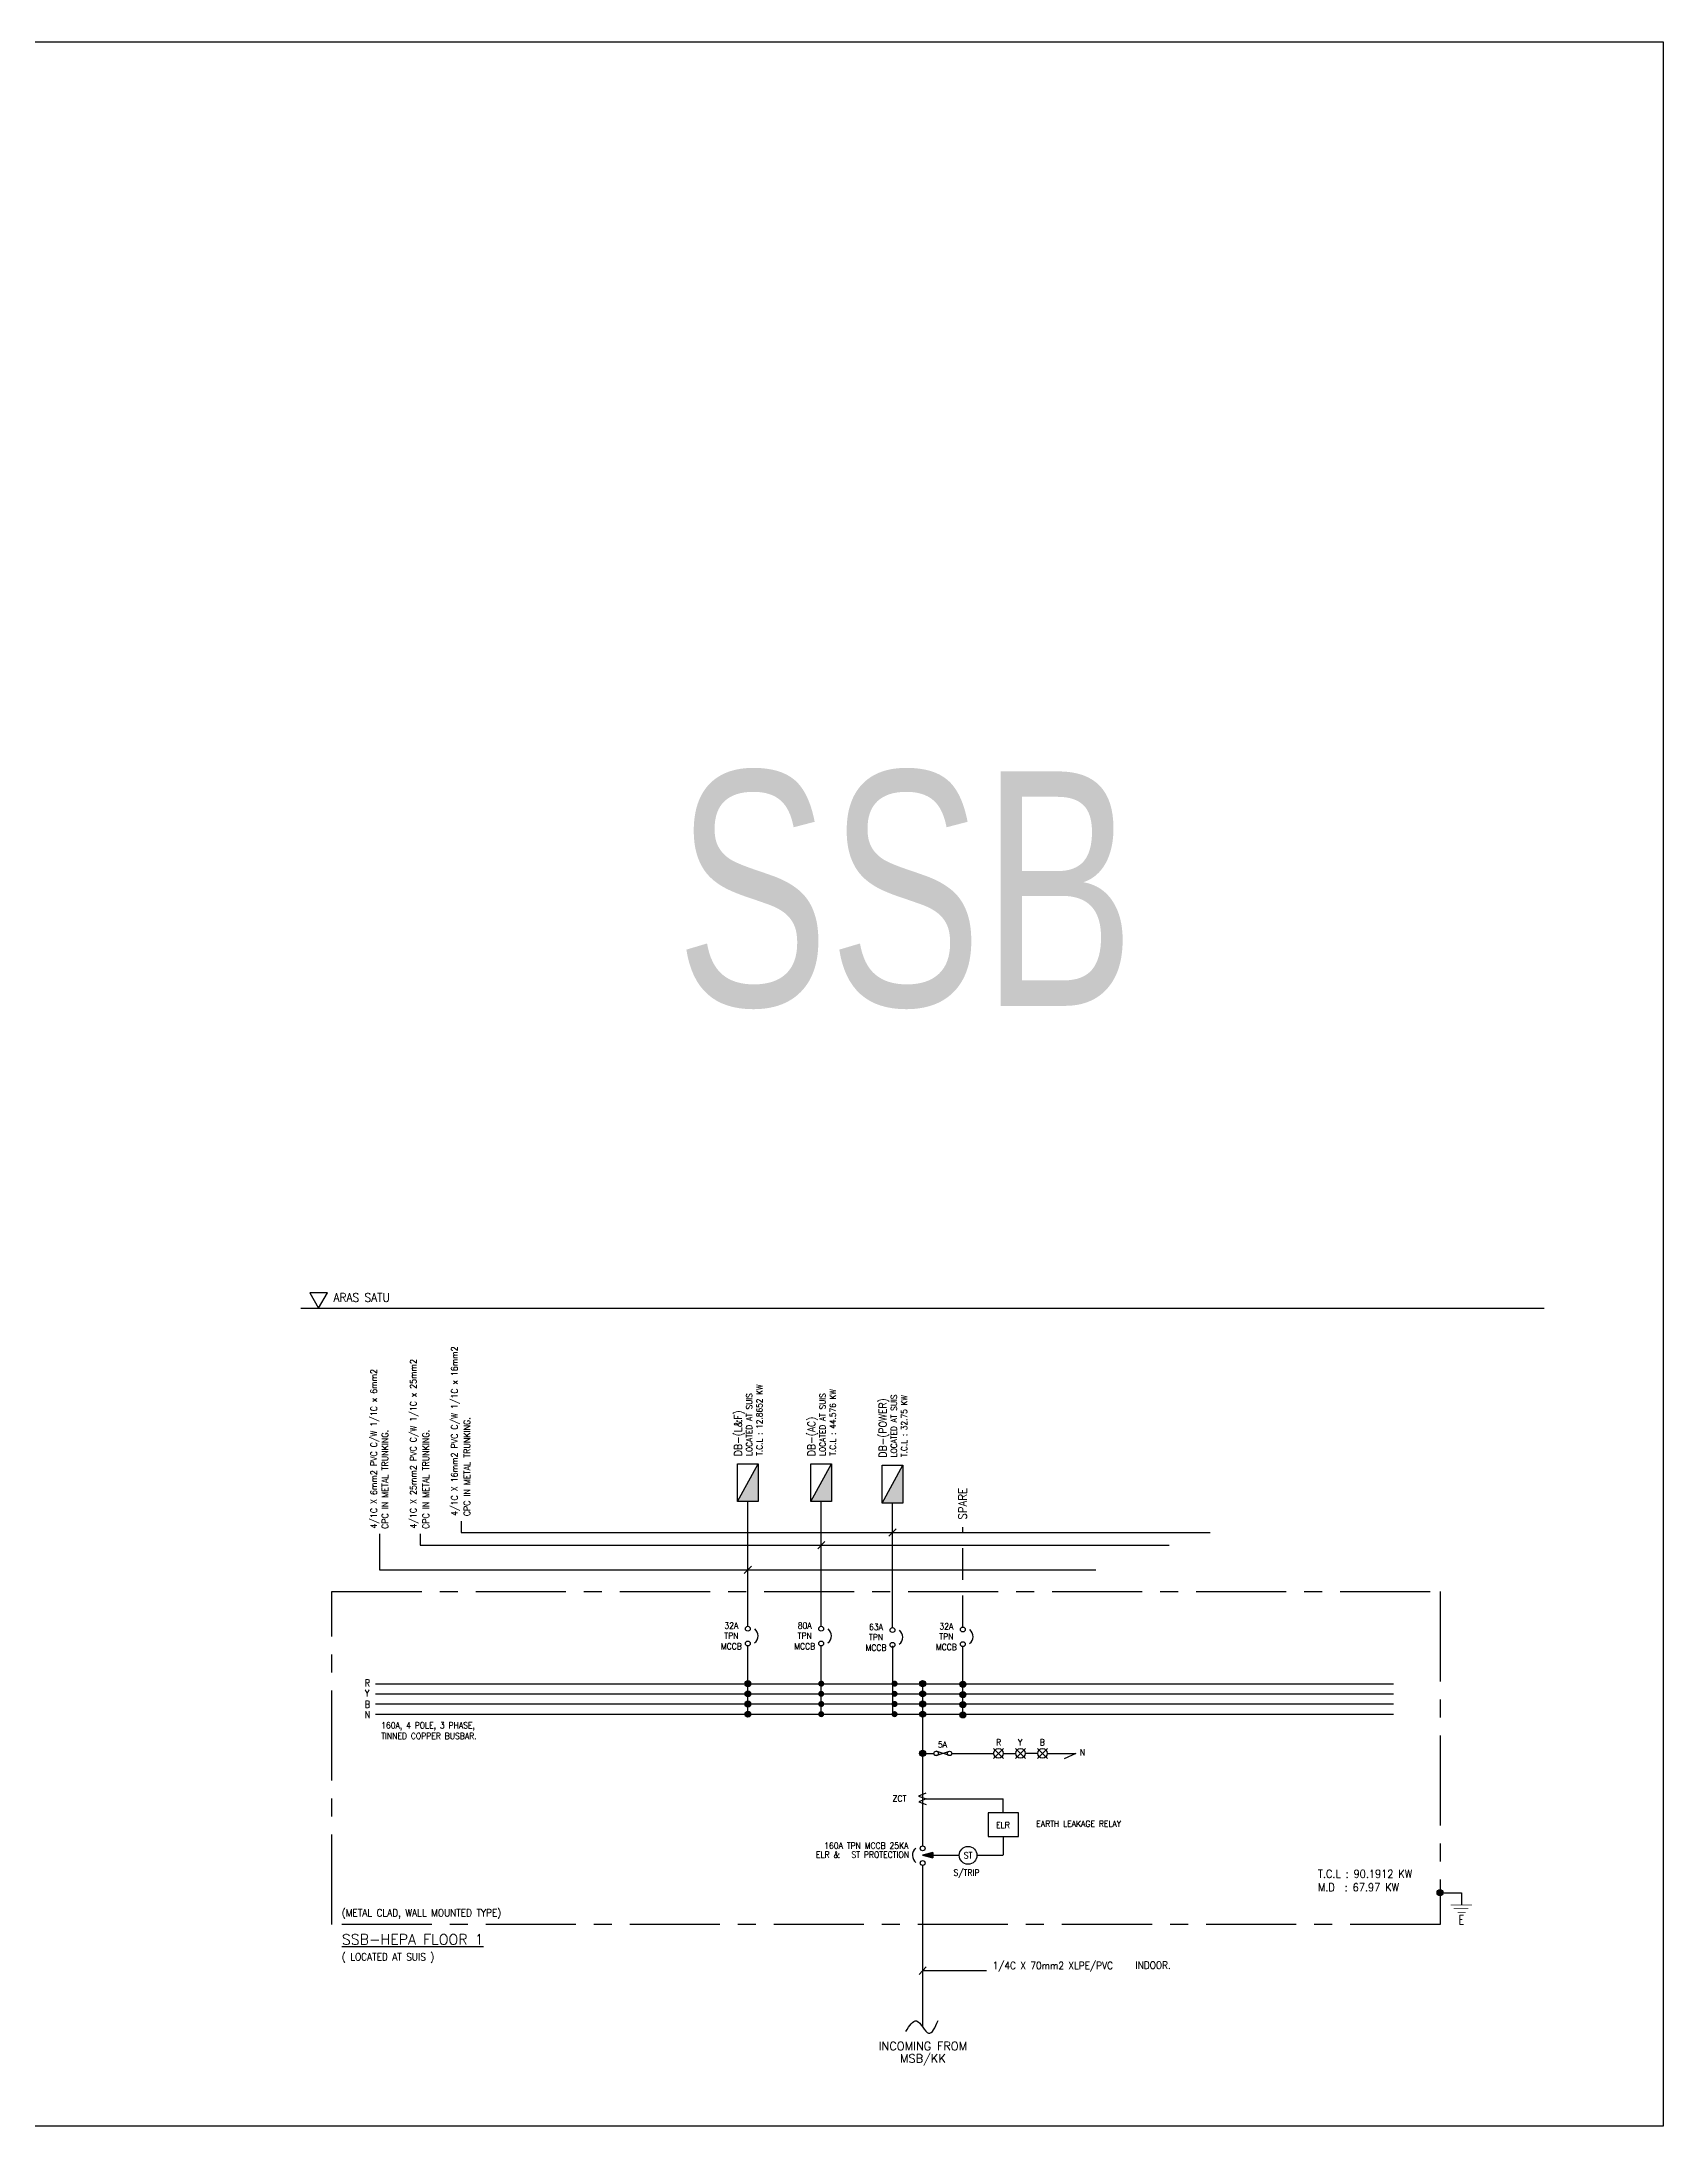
# Model space of a CAD drawing. Header units: millimetres. Extents: x 18708 to 781298, y -841 to 116768.
# Drawn here: x 288925 to 378998, y 984 to 116768 of the extents above; entities that cross this region are included whole.
import ezdxf
from ezdxf.enums import TextEntityAlignment as Align

# ---------------------------------------------------------------- set-up
doc = ezdxf.new("R2010")
doc.units = ezdxf.units.MM
for name, pattern in [('CENTERX2', [4, 2.5, -0.5, 0.5, -0.5]), ('DASHED', [0.75, 0.5, -0.25]), ('HIDDEN', [0.375, 0.25, -0.125])]:
    doc.linetypes.add(name, pattern=pattern)
for name, color, linetype in [('E-DB', 1, 'Continuous'), ('E-SCHEM', 7, 'Continuous'), ('L4', 5, 'Continuous'), ('LAMPU', 7, 'Continuous'), ('SCHEM', 7, 'Continuous'), ('TEL', 3, 'Continuous'), ('TEXT', 2, 'Continuous')]:
    doc.layers.add(name, color=color, linetype=linetype)
doc.styles.add('230', font='ROMANS.SHX', dxfattribs={"height": 230})
doc.styles.add('300', font='ROMANS', dxfattribs={"width": 0.75, "height": 300})
doc.styles.add('400', font='ROMANS.shx', dxfattribs={"width": 0.8, "height": 4})
doc.styles.add('ROMANS', font='ROMANS', dxfattribs={"width": 0.7})
doc.styles.add('SANSSERIF', font='SAS_____.pfb', dxfattribs={"width": 0.7, "height": 700})

# ---------------------------------------------------------------- blocks, each defined once
blk = doc.blocks.new('E-DB')
at = {"layer": 'E-DB'}
for p, q in [((-440, 480), (440, 480)), ((-440, 480), (440, 0)), ((-440, 0), (-440, 480)), ((440, 0), (-440, 0)), ((440, 480), (440, 0))]:
    blk.add_line(p, q, dxfattribs=at)
at = {"layer": 'E-DB', "color": 7}
blk.add_solid([(-440, 0), (-440, 480), (440, 0)], dxfattribs=at)

msp = doc.modelspace()

# ---------------------------------------------------------------- hatches: boundary and pattern name
at = {"layer": 'E-SCHEM'}
for points in [[(327982, 25569, 1.0000001), (328319, 25569, 1.0000001)], [(332056, 25569, 1.0000001), (332392, 25569, 1.0000001)], [(336130, 25569, 1.0000001), (336466, 25569, 1.0000001)], [(337688, 25569, 1.0000001), (338024, 25569, 1.0000001)], [(339923, 25529, 1.0000001), (340260, 25529, 1.0000001)], [(327982, 25005, 1.0000001), (328319, 25005, 1.0000001)], [(327982, 24440, 1.0000001), (328319, 24440, 1.0000001)], [(332056, 25005, 1.0000001), (332392, 25005, 1.0000001)], [(332056, 24440, 1.0000001), (332392, 24440, 1.0000001)], [(336130, 25005, 1.0000001), (336466, 25005, 1.0000001)], [(336130, 24440, 1.0000001), (336466, 24440, 1.0000001)], [(337688, 25005, 1.0000001), (338024, 25005, 1.0000001)], [(337688, 24440, 1.0000001), (338024, 24440, 1.0000001)], [(339923, 24964, 1.0000001), (340260, 24964, 1.0000001)], [(339923, 24400, 1.0000001), (340260, 24400, 1.0000001)], [(327982, 23876, 1.0000001), (328319, 23876, 1.0000001)], [(332056, 23876, 1.0000001), (332392, 23876, 1.0000001)], [(336130, 23876, 1.0000001), (336466, 23876, 1.0000001)], [(337688, 23876, 1.0000001), (338024, 23876, 1.0000001)], [(339923, 23835, 1.0000001), (340260, 23835, 1.0000001)], [(337688, 21694, 1.0000001), (338024, 21694, 1.0000001)], [(366429, 13959, 1.0000001), (366766, 13959, 1.0000001)]]:
    msp.add_hatch(color=1, dxfattribs=at).paths.add_polyline_path(points)
at = {"layer": 'SCHEM', "linetype": 'Continuous'}
msp.add_hatch(color=256, dxfattribs=at).paths.add_polyline_path([(338424, 16183), (337856, 16035), (338424, 15888)])

# ---------------------------------------------------------------- linework, layer by layer
msp.add_lwpolyline([(18708, 116768), (378998, 116768), (378998, 984), (18708, 984)], close=True)
at = {"layer": 'E-SCHEM', "color": 1, "linetype": 'Continuous'}
for p, q in [((328150, 28756), (328150, 35682)), ((332224, 28756), (332224, 35682)), ((336185, 28680), (336185, 35605)), ((328150, 23876), (328150, 27667)), ((332224, 23876), (332224, 27667)), ((336204, 23876), (336204, 27667)), ((340092, 23835), (340092, 27626)), ((337856, 25569), (337856, 16561)), ((337856, 20042), (337856, 19640)), ((337856, 15472), (337856, 6506))]:
    msp.add_line(p, q, dxfattribs=at)
at = {"layer": 'E-SCHEM', "color": 9}
for p, q in [((307681, 33890), (307681, 31895)), ((309947, 33890), (309947, 33261)), ((312234, 34595), (312234, 33966)), ((312234, 33966), (353831, 33966)), ((309947, 33261), (351545, 33261)), ((307681, 31895), (347471, 31895)), ((341408, 9627), (337856, 9627))]:
    msp.add_line(p, q, dxfattribs=at)
at = {"layer": 'E-SCHEM', "color": 4, "linetype": 'Continuous'}
for p, q in [((336382, 34175), (335988, 33757)), ((332421, 33470), (332027, 33052)), ((328347, 32104), (327953, 31685)), ((307467, 25569), (364013, 25569)), ((307467, 25005), (364013, 25005)), ((307467, 24440), (364013, 24440)), ((307467, 23876), (364013, 23876)), ((338053, 9836), (337659, 9418))]:
    msp.add_line(p, q, dxfattribs=at)
at = {"layer": 'E-SCHEM'}
for p, q in [((342346, 21969), (341795, 21419)), ((341795, 21969), (342346, 21419)), ((343568, 21969), (343017, 21419)), ((343017, 21969), (343568, 21419)), ((344239, 21969), (344790, 21419)), ((344790, 21969), (344239, 21419)), ((338033, 19492), (337633, 19320)), ((337633, 19320), (338044, 19176)), ((338044, 19176), (337644, 19004)), ((337644, 19004), (338055, 18861))]:
    msp.add_line(p, q, dxfattribs=at)
for centre, radius in [((328150, 28621), 135), ((328150, 27802), 135), ((332224, 28621), 135), ((332224, 27802), 135), ((336185, 28545), 135), ((336185, 27725), 135), ((340092, 28581), 135), ((340092, 27761), 135), ((328150, 25569), 168), ((337856, 25569), 168), ((337856, 25569), 168), ((340092, 25529), 168), ((328150, 25005), 168), ((328150, 24440), 168), ((337856, 25005), 168), ((337856, 25005), 168), ((337856, 24440), 168), ((337856, 24440), 168), ((340092, 24964), 168), ((340092, 24400), 168), ((328150, 23876), 168), ((337856, 23876), 168), ((340092, 23835), 168), ((337856, 21694), 168), ((337856, 16426), 135), ((337856, 15607), 135), ((366598, 13959), 168)]:
    msp.add_circle(centre, radius, dxfattribs=at)
at = {"layer": 'E-SCHEM', "color": 1, "linetype": 'Continuous'}
for centre, start, end in [((328211, 28226), 308.52172, 49.94928), ((332285, 28226), 308.52172, 49.94928), ((336246, 28150), 308.52172, 49.94928), ((340153, 28186), 308.52172, 49.94928), ((337795, 16031), 130.05072, 231.47828)]:
    msp.add_arc(centre, 503, start, end, dxfattribs=at)
at = {"layer": 'E-SCHEM', "color": 1}
msp.add_spline([(336930, 6248), (337525, 6834), (338192, 6158), (338715, 6852)], degree=3, dxfattribs=at)
at = {"layer": 'L4', "color": 9, "linetype": 'CENTERX2', "ltscale": 2000}
msp.add_lwpolyline([(305047, 30690), (366598, 30690), (366598, 12194), (305047, 12194)], close=True, dxfattribs=at)
at = {"layer": 'SCHEM', "color": 10, "linetype": 'DASHED', "ltscale": 3500}
msp.add_line((340092, 28715), (340092, 34258), dxfattribs=at)
at = {"layer": 'SCHEM'}
for p, q in [((337856, 21694), (338485, 21694)), ((338608, 21571), (339355, 21817)), ((339355, 21571), (338608, 21817)), ((339478, 21694), (341802, 21694)), ((342338, 21694), (343024, 21694)), ((344247, 21694), (343561, 21694)), ((344783, 21694), (346372, 21694)), ((346372, 21694), (345723, 21399)), ((346372, 21694), (345723, 21399)), ((338013, 19176), (342339, 19176)), ((342339, 18401), (342339, 19176)), ((338424, 16183), (337856, 16035)), ((337856, 16035), (338424, 15888)), ((338424, 16183), (338424, 15888)), ((367780, 13959), (367780, 13273))]:
    msp.add_line(p, q, dxfattribs=at)
at = {"layer": 'SCHEM', "linetype": 'HIDDEN'}
for p, q in [((342339, 17082), (342339, 16035)), ((338424, 16035), (339886, 16035)), ((340877, 16035), (342339, 16035))]:
    msp.add_line(p, q, dxfattribs=at)
at = {"layer": 'SCHEM', "color": 7}
msp.add_line((366598, 13959), (367780, 13959), dxfattribs=at)
at = {"layer": 'SCHEM', "color": 1, "elevation": 0}
msp.add_lwpolyline([(304302, 46428), (304793, 47278), (303811, 47278)], close=True, dxfattribs=at)
at = {"layer": 'SCHEM'}
msp.add_lwpolyline([(341491, 18401), (341491, 17082), (343186, 17082), (343186, 18401)], close=True, dxfattribs=at)
at = {"layer": 'SCHEM', "const_width": 34.3}
for points in [[(367187, 13273), (368372, 13273)], [(367359, 13089), (368174, 13089)], [(367570, 12864), (368017, 12864)]]:
    msp.add_lwpolyline(points, dxfattribs=at)
at = {"layer": 'SCHEM'}
for centre, radius in [((338608, 21694), 123), ((339355, 21694), 123), ((342070, 21694), 268), ((343293, 21694), 268), ((344515, 21694), 268), ((340381, 16035), 495)]:
    msp.add_circle(centre, radius, dxfattribs=at)
at = {"layer": 'TEL', "color": 8, "linetype": 'Continuous'}
msp.add_line((303316, 46428, 0), (372377, 46428, 0), dxfattribs=at)

# ---------------------------------------------------------------- block references
at = {"layer": 'E-DB', "color": 7, "xscale": 2.392031249939464, "yscale": 2.392031249939464, "zscale": 2.39203125, "rotation": 90}
for p in [(328724, 36731, 0), (332798, 36731, 0), (336759, 36654, 0)]:
    msp.add_blockref('E-DB', p, dxfattribs=at)

# ---------------------------------------------------------------- texts
at = {"layer": 'E-SCHEM', "color": 7, "linetype": 'Continuous'}
for s, height, style, width, p in [('ARAS SATU', 478.4, '400', 0.9, (305137, 46777, 0)), ('R', 386, '300', 0.8, (306881, 25412)), ('Y', 386, '300', 0.8, (306881, 24848)), ('B', 386, '300', 0.8, (306881, 24227)), ('N', 386, '300', 0.8, (306881, 23662)), ('160A, 4 POLE, 3 PHASE,', 345.51, '230', 0.9, (307779, 23082)), ('TINNED COPPER BUSBAR.', 345.51, '230', 0.9, (307779, 22489)), ('5A', 345.5, '230', 0.9, (338708, 22018)), ('R', 346, '230', 0.9, (341940, 22136)), ('Y', 346, '230', 0.9, (343159, 22136)), ('B', 346, '230', 0.9, (344366, 22136)), ('N', 346, '230', 0.9, (346592, 21584)), ('S/TRIP', 345.5, '230', 0.9, (339573, 14902)), ('T.C.L : 90.1912 KW', 441.92, '400', 0.9, (359817, 14786, 0)), ('M.D  : 67.97 KW', 441.92, '400', 0.9, (359817, 14039, 0)), ('(METAL CLAD, WALL MOUNTED TYPE)', 403.1, '400', 0.9, (305599, 12642)), ('( LOCATED AT SUIS )', 403.1, '400', 0.9, (305599, 10194)), ('1/4C X 70mm2 XLPE/PVC', 403.1, '230', 0.9, (341745, 9711)), ('INDOOR.', 403.1, '230', 0.9, (349679, 9731))]:
    msp.add_text(s, height=height, dxfattribs=dict(at, style=style, width=width)).set_placement(p)
at = {"layer": 'E-SCHEM', "color": 7, "linetype": 'Continuous', "width": 0.9}
for s, height, style, p in [('4/1C X 16mm2 PVC C/W 1/1C x 16mm2 ', 357.96, '230', (312030, 34886, 0)), ('4/1C X 6mm2 PVC C/W 1/1C x 6mm2 ', 357.96, '230', (307549, 34181, 0)), ('4/1C X 25mm2 PVC C/W 1/1C x 25mm2 ', 357.96, '230', (309744, 34181, 0)), ('T.C.L : 12.8652 KW', 334.88, '400', (328961, 38225, 0)), ('T.C.L : 44.576 KW', 334.88, '400', (333035, 38225, 0)), ('LOCATED AT SUIS', 334.88, '400', (328394, 38216, 0)), ('LOCATED AT SUIS', 334.88, '400', (332468, 38216, 0)), ('LOCATED AT SUIS', 334.88, '400', (336429, 38140, 0)), ('T.C.L : 32.75 KW', 334.88, '400', (336996, 38149, 0)), ('CPC IN METAL TRUNKING.', 357.96, '230', (308173, 34165, 0)), ('CPC IN METAL TRUNKING.', 357.96, '230', (310440, 34165, 0)), ('CPC IN METAL TRUNKING.', 357.96, '230', (312726, 34870, 0))]:
    msp.add_text(s, height=height, rotation=90, dxfattribs=dict(at, style=style)).set_placement(p)
at = {"layer": 'E-SCHEM', "color": 6, "linetype": 'Continuous', "style": '400', "width": 0.9}
for s, height, p in [('DB-(L&F)', 421, (327818, 38201, 0)), ('DB-(POWER)', 421, (335853, 38124, 0)), ('DB-(AC)', 421, (331892, 38201, 0)), ('SPARE', 460.7, (340305, 34682))]:
    msp.add_text(s, height=height, rotation=90, dxfattribs=at).set_placement(p)
at = {"layer": 'E-SCHEM', "color": 7, "linetype": 'Continuous', "style": '230', "width": 0.9}
for s, p in [('32A', (327232, 28623)), ('80A', (331306, 28623)), ('MCCB', (327232, 27469)), ('TPN', (327232, 28055)), ('MCCB', (331306, 27469)), ('TPN', (331306, 28055)), ('TPN', (335267, 27979)), ('63A', (335267, 28546)), ('TPN', (339174, 28014)), ('32A', (339174, 28582)), ('MCCB', (335267, 27393)), ('MCCB', (339174, 27429))]:
    msp.add_text(s, height=345.5, dxfattribs=at).set_placement(p, align=Align.CENTER)
for s, height, p in [('ZCT', 345.5, (336949, 19019)), ('ELR', 345.5, (342695, 17540, 0)), ('EARTH LEAKAGE RELAY', 345.51, (348883, 17614, 0)), ('ELR &', 345.5, (333255, 15895, 0)), ('160A TPN MCCB 25KA', 345.51, (337068, 16401, 0)), ('ST PROTECTION', 345.51, (337100, 15895, 0))]:
    msp.add_text(s, height=height, dxfattribs=at).set_placement(p, align=Align.RIGHT)
msp.add_text('ST', height=345.5, dxfattribs=at).set_placement((340381, 16035), align=Align.MIDDLE_CENTER)
at = {"layer": 'E-SCHEM', "color": 1, "style": 'ROMANS'}
msp.add_text('%%USSB-HEPA FLOOR 1', height=575.85, dxfattribs=at).set_placement((305599, 11079))
for s, height, p in [('INCOMING FROM', 460.68, (337872, 5211)), ('MSB/KK', 460.7, (337872, 4522))]:
    msp.add_text(s, height=height, dxfattribs=at).set_placement(p, align=Align.CENTER)
at = {"layer": 'LAMPU', "color": 7, "lineweight": 100, "ltscale": 5, "style": 'SANSSERIF', "width": 0.7}
msp.add_text('SSB', height=13024.5, dxfattribs=at).set_placement((324156, 63216))
at = {"layer": 'TEXT', "style": '230', "width": 0.75}
msp.add_text('E', height=509, dxfattribs=at).set_placement((367628, 12196))

doc.saveas('drawing.dxf')
